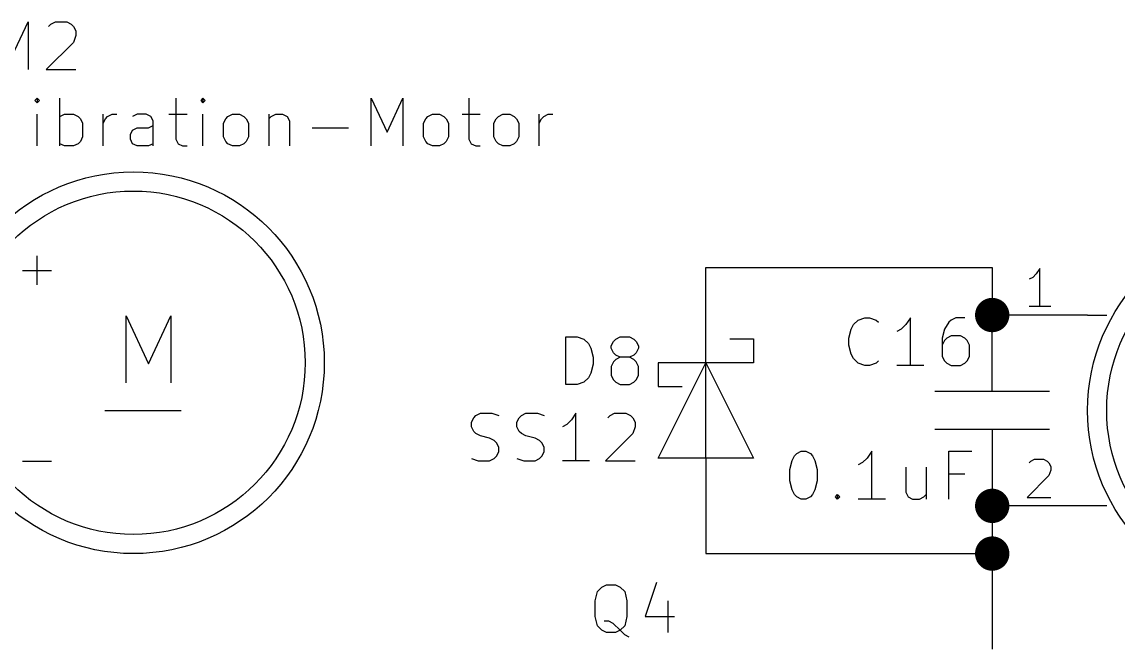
# Model space of a CAD drawing. Header units: inches. Extents: x 0.4 to 16.1, y -11.3 to -0.4.
# Drawn here: x 5.233 to 6.382, y -2.994 to -2.343 of the extents above; entities that cross this region are included whole.
import ezdxf

# ---------------------------------------------------------------- set-up
doc = ezdxf.new("R2010")
doc.units = ezdxf.units.IN
doc.header["$MEASUREMENT"] = 0
for name, color, linetype in [('GREENSIXTYFIVE', 129, 'CONTINUOUS'), ('LIGHTGREEN', 92, 'CONTINUOUS'), ('LIGHTRED', 12, 'CONTINUOUS'), ('RED', 14, 'CONTINUOUS')]:
    doc.layers.add(name, color=color, linetype=linetype)

msp = doc.modelspace()

# ---------------------------------------------------------------- linework, layer by layer
at = {"layer": 'GREENSIXTYFIVE', "linetype": 'CONTINUOUS'}
for p, q in [((5.2229, -2.3785), (5.2396, -2.3428)), ((5.2229, -2.3785), (5.2396, -2.3428)), ((5.2396, -2.3428), (5.2396, -2.3928)), ((5.2396, -2.3428), (5.2396, -2.3928)), ((5.2634, -2.3452), (5.2682, -2.3428)), ((5.2634, -2.3452), (5.2682, -2.3428)), ((5.2682, -2.3428), (5.2801, -2.3428)), ((5.2682, -2.3428), (5.2801, -2.3428)), ((5.2801, -2.3428), (5.2849, -2.3452)), ((5.2801, -2.3428), (5.2849, -2.3452)), ((5.261, -2.3476), (5.2634, -2.3452)), ((5.261, -2.3476), (5.2634, -2.3452)), ((5.2849, -2.3452), (5.2872, -2.3476)), ((5.2849, -2.3452), (5.2872, -2.3476)), ((5.2872, -2.3476), (5.2896, -2.3523)), ((5.2872, -2.3476), (5.2896, -2.3523)), ((5.2896, -2.3523), (5.2896, -2.3571)), ((5.2896, -2.3523), (5.2896, -2.3571)), ((5.2872, -2.3642), (5.2587, -2.3928)), ((5.2872, -2.3642), (5.2587, -2.3928)), ((5.2896, -2.3571), (5.2872, -2.3642)), ((5.2896, -2.3571), (5.2872, -2.3642)), ((5.2587, -2.3928), (5.2896, -2.3928)), ((5.2587, -2.3928), (5.2896, -2.3928)), ((5.2491, -2.4228), (5.2468, -2.4252)), ((5.2491, -2.4228), (5.2468, -2.4252)), ((5.2515, -2.4252), (5.2491, -2.4228)), ((5.2491, -2.4228), (5.2491, -2.4276)), ((5.2515, -2.4252), (5.2491, -2.4228)), ((5.2491, -2.4228), (5.2491, -2.4276)), ((5.2729, -2.4728), (5.2729, -2.4228)), ((5.2729, -2.4728), (5.2729, -2.4228)), ((5.3944, -2.4228), (5.3944, -2.4657)), ((5.3944, -2.4228), (5.3944, -2.4657)), ((5.4229, -2.4228), (5.4206, -2.4252)), ((5.4229, -2.4228), (5.4206, -2.4252)), ((5.4253, -2.4252), (5.4229, -2.4228)), ((5.4229, -2.4228), (5.4229, -2.4276)), ((5.4253, -2.4252), (5.4229, -2.4228)), ((5.4229, -2.4228), (5.4229, -2.4276)), ((5.5991, -2.4728), (5.5991, -2.4228)), ((5.5991, -2.4228), (5.6158, -2.4585)), ((5.5991, -2.4728), (5.5991, -2.4228)), ((5.5991, -2.4228), (5.6158, -2.4585)), ((5.6158, -2.4585), (5.6325, -2.4228)), ((5.6158, -2.4585), (5.6325, -2.4228)), ((5.6325, -2.4228), (5.6325, -2.4728)), ((5.6325, -2.4228), (5.6325, -2.4728)), ((5.7015, -2.4228), (5.7015, -2.4657)), ((5.7015, -2.4228), (5.7015, -2.4657)), ((5.2468, -2.4252), (5.2491, -2.4276)), ((5.2468, -2.4252), (5.2491, -2.4276)), ((5.2491, -2.4276), (5.2515, -2.4252)), ((5.2491, -2.4276), (5.2515, -2.4252)), ((5.4206, -2.4252), (5.4229, -2.4276)), ((5.4206, -2.4252), (5.4229, -2.4276)), ((5.4229, -2.4276), (5.4253, -2.4252)), ((5.4229, -2.4276), (5.4253, -2.4252)), ((5.2491, -2.4728), (5.2491, -2.4395)), ((5.2491, -2.4728), (5.2491, -2.4395)), ((5.2729, -2.4419), (5.2777, -2.4395)), ((5.2729, -2.4419), (5.2777, -2.4395)), ((5.2777, -2.4395), (5.2872, -2.4395)), ((5.2777, -2.4395), (5.2872, -2.4395)), ((5.2872, -2.4395), (5.292, -2.4419)), ((5.2872, -2.4395), (5.292, -2.4419)), ((5.292, -2.4419), (5.2944, -2.4442)), ((5.292, -2.4419), (5.2944, -2.4442)), ((5.2944, -2.4442), (5.2968, -2.449)), ((5.2944, -2.4442), (5.2968, -2.449)), ((5.3182, -2.4728), (5.3182, -2.4395)), ((5.3182, -2.4728), (5.3182, -2.4395)), ((5.3182, -2.449), (5.3206, -2.4442)), ((5.3182, -2.449), (5.3206, -2.4442)), ((5.3206, -2.4442), (5.3229, -2.4419)), ((5.3206, -2.4442), (5.3229, -2.4419)), ((5.3229, -2.4419), (5.3277, -2.4395)), ((5.3229, -2.4419), (5.3277, -2.4395)), ((5.3277, -2.4395), (5.3325, -2.4395)), ((5.3277, -2.4395), (5.3325, -2.4395)), ((5.3539, -2.4395), (5.3491, -2.4419)), ((5.3539, -2.4395), (5.3491, -2.4419)), ((5.3634, -2.4395), (5.3539, -2.4395)), ((5.3634, -2.4395), (5.3539, -2.4395)), ((5.3682, -2.4419), (5.3634, -2.4395)), ((5.3682, -2.4419), (5.3634, -2.4395)), ((5.3706, -2.4466), (5.3682, -2.4419)), ((5.3706, -2.4466), (5.3682, -2.4419)), ((5.3706, -2.4728), (5.3706, -2.4466)), ((5.3706, -2.4728), (5.3706, -2.4466)), ((5.3872, -2.4395), (5.4063, -2.4395)), ((5.3872, -2.4395), (5.4063, -2.4395)), ((5.4229, -2.4728), (5.4229, -2.4395)), ((5.4229, -2.4728), (5.4229, -2.4395)), ((5.4444, -2.449), (5.4468, -2.4442)), ((5.4444, -2.449), (5.4468, -2.4442)), ((5.4468, -2.4442), (5.4491, -2.4419)), ((5.4468, -2.4442), (5.4491, -2.4419)), ((5.4491, -2.4419), (5.4539, -2.4395)), ((5.4491, -2.4419), (5.4539, -2.4395)), ((5.4539, -2.4395), (5.461, -2.4395)), ((5.4539, -2.4395), (5.461, -2.4395)), ((5.461, -2.4395), (5.4658, -2.4419)), ((5.461, -2.4395), (5.4658, -2.4419)), ((5.4658, -2.4419), (5.4682, -2.4442)), ((5.4658, -2.4419), (5.4682, -2.4442)), ((5.4682, -2.4442), (5.4706, -2.449)), ((5.4682, -2.4442), (5.4706, -2.449)), ((5.492, -2.4395), (5.492, -2.4728)), ((5.492, -2.4395), (5.492, -2.4728)), ((5.492, -2.4442), (5.4944, -2.4419)), ((5.492, -2.4442), (5.4944, -2.4419)), ((5.4944, -2.4419), (5.4991, -2.4395)), ((5.4944, -2.4419), (5.4991, -2.4395)), ((5.4991, -2.4395), (5.5063, -2.4395)), ((5.4991, -2.4395), (5.5063, -2.4395)), ((5.5063, -2.4395), (5.511, -2.4419)), ((5.5063, -2.4395), (5.511, -2.4419)), ((5.511, -2.4419), (5.5134, -2.4466)), ((5.511, -2.4419), (5.5134, -2.4466)), ((5.5134, -2.4466), (5.5134, -2.4728)), ((5.5134, -2.4466), (5.5134, -2.4728)), ((5.6539, -2.449), (5.6563, -2.4442)), ((5.6539, -2.449), (5.6563, -2.4442)), ((5.6563, -2.4442), (5.6587, -2.4419)), ((5.6563, -2.4442), (5.6587, -2.4419)), ((5.6587, -2.4419), (5.6634, -2.4395)), ((5.6587, -2.4419), (5.6634, -2.4395)), ((5.6634, -2.4395), (5.6706, -2.4395)), ((5.6634, -2.4395), (5.6706, -2.4395)), ((5.6706, -2.4395), (5.6753, -2.4419)), ((5.6706, -2.4395), (5.6753, -2.4419)), ((5.6753, -2.4419), (5.6777, -2.4442)), ((5.6753, -2.4419), (5.6777, -2.4442)), ((5.6777, -2.4442), (5.6801, -2.449)), ((5.6777, -2.4442), (5.6801, -2.449)), ((5.6944, -2.4395), (5.7134, -2.4395)), ((5.6944, -2.4395), (5.7134, -2.4395)), ((5.7277, -2.449), (5.7301, -2.4442)), ((5.7277, -2.449), (5.7301, -2.4442)), ((5.7301, -2.4442), (5.7325, -2.4419)), ((5.7301, -2.4442), (5.7325, -2.4419)), ((5.7325, -2.4419), (5.7372, -2.4395)), ((5.7325, -2.4419), (5.7372, -2.4395)), ((5.7372, -2.4395), (5.7444, -2.4395)), ((5.7372, -2.4395), (5.7444, -2.4395)), ((5.7444, -2.4395), (5.7491, -2.4419)), ((5.7444, -2.4395), (5.7491, -2.4419)), ((5.7491, -2.4419), (5.7515, -2.4442)), ((5.7491, -2.4419), (5.7515, -2.4442)), ((5.7515, -2.4442), (5.7539, -2.449)), ((5.7515, -2.4442), (5.7539, -2.449)), ((5.7753, -2.4728), (5.7753, -2.4395)), ((5.7753, -2.4728), (5.7753, -2.4395)), ((5.7753, -2.449), (5.7777, -2.4442)), ((5.7753, -2.449), (5.7777, -2.4442)), ((5.7777, -2.4442), (5.7801, -2.4419)), ((5.7777, -2.4442), (5.7801, -2.4419)), ((5.7801, -2.4419), (5.7848, -2.4395)), ((5.7801, -2.4419), (5.7848, -2.4395)), ((5.7848, -2.4395), (5.7896, -2.4395)), ((5.7848, -2.4395), (5.7896, -2.4395)), ((5.2968, -2.449), (5.2968, -2.4633)), ((5.2968, -2.449), (5.2968, -2.4633)), ((5.3468, -2.4609), (5.3491, -2.4561)), ((5.3468, -2.4609), (5.3491, -2.4561)), ((5.3491, -2.4561), (5.3539, -2.4538)), ((5.3491, -2.4561), (5.3539, -2.4538)), ((5.3539, -2.4538), (5.3658, -2.4538)), ((5.3539, -2.4538), (5.3658, -2.4538)), ((5.3658, -2.4538), (5.3706, -2.4514)), ((5.3658, -2.4538), (5.3706, -2.4514)), ((5.4444, -2.4633), (5.4444, -2.449)), ((5.4444, -2.4633), (5.4444, -2.449)), ((5.4706, -2.449), (5.4706, -2.4633)), ((5.4706, -2.449), (5.4706, -2.4633)), ((5.5372, -2.4538), (5.5753, -2.4538)), ((5.5372, -2.4538), (5.5753, -2.4538)), ((5.6539, -2.4633), (5.6539, -2.449)), ((5.6539, -2.4633), (5.6539, -2.449)), ((5.6801, -2.449), (5.6801, -2.4633)), ((5.6801, -2.449), (5.6801, -2.4633)), ((5.7277, -2.4633), (5.7277, -2.449)), ((5.7277, -2.4633), (5.7277, -2.449)), ((5.7539, -2.449), (5.7539, -2.4633)), ((5.7539, -2.449), (5.7539, -2.4633)), ((5.2944, -2.468), (5.292, -2.4704)), ((5.2944, -2.468), (5.292, -2.4704)), ((5.2968, -2.4633), (5.2944, -2.468)), ((5.2968, -2.4633), (5.2944, -2.468)), ((5.3468, -2.4657), (5.3468, -2.4609)), ((5.3468, -2.4657), (5.3468, -2.4609)), ((5.3491, -2.4704), (5.3468, -2.4657)), ((5.3491, -2.4704), (5.3468, -2.4657)), ((5.3944, -2.4657), (5.3968, -2.4704)), ((5.3944, -2.4657), (5.3968, -2.4704)), ((5.4468, -2.468), (5.4444, -2.4633)), ((5.4468, -2.468), (5.4444, -2.4633)), ((5.4491, -2.4704), (5.4468, -2.468)), ((5.4491, -2.4704), (5.4468, -2.468)), ((5.4682, -2.468), (5.4658, -2.4704)), ((5.4682, -2.468), (5.4658, -2.4704)), ((5.4706, -2.4633), (5.4682, -2.468)), ((5.4706, -2.4633), (5.4682, -2.468)), ((5.6563, -2.468), (5.6539, -2.4633)), ((5.6563, -2.468), (5.6539, -2.4633)), ((5.6587, -2.4704), (5.6563, -2.468)), ((5.6587, -2.4704), (5.6563, -2.468)), ((5.6777, -2.468), (5.6753, -2.4704)), ((5.6777, -2.468), (5.6753, -2.4704)), ((5.6801, -2.4633), (5.6777, -2.468)), ((5.6801, -2.4633), (5.6777, -2.468)), ((5.7015, -2.4657), (5.7039, -2.4704)), ((5.7015, -2.4657), (5.7039, -2.4704)), ((5.7301, -2.468), (5.7277, -2.4633)), ((5.7301, -2.468), (5.7277, -2.4633)), ((5.7325, -2.4704), (5.7301, -2.468)), ((5.7325, -2.4704), (5.7301, -2.468)), ((5.7515, -2.468), (5.7491, -2.4704)), ((5.7515, -2.468), (5.7491, -2.4704)), ((5.7539, -2.4633), (5.7515, -2.468)), ((5.7539, -2.4633), (5.7515, -2.468)), ((5.2777, -2.4728), (5.2729, -2.4704)), ((5.2777, -2.4728), (5.2729, -2.4704)), ((5.2872, -2.4728), (5.2777, -2.4728)), ((5.2872, -2.4728), (5.2777, -2.4728)), ((5.292, -2.4704), (5.2872, -2.4728)), ((5.292, -2.4704), (5.2872, -2.4728)), ((5.3539, -2.4728), (5.3491, -2.4704)), ((5.3539, -2.4728), (5.3491, -2.4704)), ((5.3658, -2.4728), (5.3539, -2.4728)), ((5.3658, -2.4728), (5.3539, -2.4728)), ((5.3706, -2.4704), (5.3658, -2.4728)), ((5.3706, -2.4704), (5.3658, -2.4728)), ((5.3968, -2.4704), (5.4015, -2.4728)), ((5.3968, -2.4704), (5.4015, -2.4728)), ((5.4015, -2.4728), (5.4063, -2.4728)), ((5.4015, -2.4728), (5.4063, -2.4728)), ((5.4539, -2.4728), (5.4491, -2.4704)), ((5.4539, -2.4728), (5.4491, -2.4704)), ((5.461, -2.4728), (5.4539, -2.4728)), ((5.461, -2.4728), (5.4539, -2.4728)), ((5.4658, -2.4704), (5.461, -2.4728)), ((5.4658, -2.4704), (5.461, -2.4728)), ((5.6634, -2.4728), (5.6587, -2.4704)), ((5.6634, -2.4728), (5.6587, -2.4704)), ((5.6706, -2.4728), (5.6634, -2.4728)), ((5.6706, -2.4728), (5.6634, -2.4728)), ((5.6753, -2.4704), (5.6706, -2.4728)), ((5.6753, -2.4704), (5.6706, -2.4728)), ((5.7039, -2.4704), (5.7087, -2.4728)), ((5.7039, -2.4704), (5.7087, -2.4728)), ((5.7087, -2.4728), (5.7134, -2.4728)), ((5.7087, -2.4728), (5.7134, -2.4728)), ((5.7372, -2.4728), (5.7325, -2.4704)), ((5.7372, -2.4728), (5.7325, -2.4704)), ((5.7444, -2.4728), (5.7372, -2.4728)), ((5.7444, -2.4728), (5.7372, -2.4728)), ((5.7491, -2.4704), (5.7444, -2.4728)), ((5.7491, -2.4704), (5.7444, -2.4728)), ((5.249, -2.6185), (5.249, -2.588)), ((5.249, -2.6185), (5.249, -2.588)), ((5.2338, -2.6033), (5.2643, -2.6033)), ((5.2338, -2.6033), (5.2643, -2.6033)), ((6.1094, -2.6552), (6.1166, -2.6528)), ((6.1094, -2.6552), (6.1166, -2.6528)), ((6.1166, -2.6528), (6.1213, -2.6528)), ((6.1166, -2.6528), (6.1213, -2.6528)), ((6.1213, -2.6528), (6.1285, -2.6552)), ((6.1213, -2.6528), (6.1285, -2.6552)), ((6.1642, -2.6528), (6.1594, -2.6599)), ((6.1642, -2.6528), (6.1594, -2.6599)), ((6.1642, -2.7028), (6.1642, -2.6528)), ((6.1642, -2.7028), (6.1642, -2.6528)), ((6.2118, -2.6528), (6.2071, -2.6552)), ((6.2118, -2.6528), (6.2071, -2.6552)), ((6.2213, -2.6528), (6.2118, -2.6528)), ((6.2213, -2.6528), (6.2118, -2.6528)), ((6.0999, -2.6742), (6.1023, -2.6647)), ((6.0999, -2.6742), (6.1023, -2.6647)), ((6.1023, -2.6647), (6.1047, -2.6599)), ((6.1023, -2.6647), (6.1047, -2.6599)), ((6.1047, -2.6599), (6.1094, -2.6552)), ((6.1047, -2.6599), (6.1094, -2.6552)), ((6.1285, -2.6552), (6.1309, -2.6576)), ((6.1285, -2.6552), (6.1309, -2.6576)), ((6.1547, -2.6647), (6.1499, -2.6671)), ((6.1547, -2.6647), (6.1499, -2.6671)), ((6.1594, -2.6599), (6.1547, -2.6647)), ((6.1594, -2.6599), (6.1547, -2.6647)), ((6.1999, -2.6647), (6.1975, -2.6742)), ((6.1999, -2.6647), (6.1975, -2.6742)), ((6.2047, -2.6576), (6.1999, -2.6647)), ((6.2047, -2.6576), (6.1999, -2.6647)), ((6.2071, -2.6552), (6.2047, -2.6576)), ((6.2071, -2.6552), (6.2047, -2.6576)), ((5.8031, -2.7228), (5.8031, -2.6728)), ((5.8031, -2.6728), (5.815, -2.6728)), ((5.8031, -2.7228), (5.8031, -2.6728)), ((5.8031, -2.6728), (5.815, -2.6728)), ((5.815, -2.6728), (5.8221, -2.6752)), ((5.815, -2.6728), (5.8221, -2.6752)), ((5.8221, -2.6752), (5.8269, -2.6799)), ((5.8221, -2.6752), (5.8269, -2.6799)), ((5.8531, -2.6776), (5.8555, -2.6752)), ((5.8531, -2.6776), (5.8555, -2.6752)), ((5.8555, -2.6752), (5.8602, -2.6728)), ((5.8555, -2.6752), (5.8602, -2.6728)), ((5.8602, -2.6728), (5.8698, -2.6728)), ((5.8602, -2.6728), (5.8698, -2.6728)), ((5.8698, -2.6728), (5.8745, -2.6752)), ((5.8698, -2.6728), (5.8745, -2.6752)), ((5.8745, -2.6752), (5.8769, -2.6776)), ((5.8745, -2.6752), (5.8769, -2.6776)), ((6.0999, -2.6814), (6.0999, -2.6742)), ((6.0999, -2.6814), (6.0999, -2.6742)), ((6.1975, -2.6742), (6.1975, -2.6933)), ((6.1975, -2.6742), (6.1975, -2.6933)), ((6.1999, -2.6766), (6.1975, -2.6814)), ((6.1999, -2.6766), (6.1975, -2.6814)), ((6.2023, -2.6742), (6.1999, -2.6766)), ((6.2023, -2.6742), (6.1999, -2.6766)), ((6.2071, -2.6719), (6.2023, -2.6742)), ((6.2071, -2.6719), (6.2023, -2.6742)), ((6.2166, -2.6719), (6.2071, -2.6719)), ((6.2166, -2.6719), (6.2071, -2.6719)), ((6.2213, -2.6742), (6.2166, -2.6719)), ((6.2213, -2.6742), (6.2166, -2.6719)), ((6.2237, -2.6766), (6.2213, -2.6742)), ((6.2237, -2.6766), (6.2213, -2.6742)), ((6.2261, -2.6814), (6.2237, -2.6766)), ((6.2261, -2.6814), (6.2237, -2.6766)), ((5.8269, -2.6799), (5.8293, -2.6847)), ((5.8269, -2.6799), (5.8293, -2.6847)), ((5.8293, -2.6847), (5.8317, -2.6942)), ((5.8293, -2.6847), (5.8317, -2.6942)), ((5.8507, -2.6823), (5.8531, -2.6776)), ((5.8507, -2.6823), (5.8531, -2.6776)), ((5.8507, -2.6847), (5.8507, -2.6823)), ((5.8507, -2.6847), (5.8507, -2.6823)), ((5.8531, -2.6895), (5.8507, -2.6847)), ((5.8531, -2.6895), (5.8507, -2.6847)), ((5.8769, -2.6776), (5.8793, -2.6823)), ((5.8769, -2.6776), (5.8793, -2.6823)), ((5.8793, -2.6847), (5.8769, -2.6895)), ((5.8793, -2.6847), (5.8769, -2.6895)), ((5.8793, -2.6823), (5.8793, -2.6847)), ((5.8793, -2.6823), (5.8793, -2.6847)), ((6.1023, -2.6909), (6.0999, -2.6814)), ((6.1023, -2.6909), (6.0999, -2.6814)), ((6.2261, -2.6933), (6.2261, -2.6814)), ((6.2261, -2.6933), (6.2261, -2.6814)), ((5.8317, -2.6942), (5.8317, -2.7014)), ((5.8317, -2.6942), (5.8317, -2.7014)), ((5.8531, -2.699), (5.8507, -2.7038)), ((5.8531, -2.699), (5.8507, -2.7038)), ((5.8555, -2.6919), (5.8531, -2.6895)), ((5.8555, -2.6919), (5.8531, -2.6895)), ((5.8555, -2.6966), (5.8531, -2.699)), ((5.8555, -2.6966), (5.8531, -2.699)), ((5.8602, -2.6942), (5.8555, -2.6919)), ((5.8602, -2.6942), (5.8555, -2.6919)), ((5.8602, -2.6942), (5.8555, -2.6966)), ((5.8602, -2.6942), (5.8555, -2.6966)), ((5.8698, -2.6942), (5.8602, -2.6942)), ((5.8698, -2.6942), (5.8602, -2.6942)), ((5.8745, -2.6919), (5.8698, -2.6942)), ((5.8745, -2.6919), (5.8698, -2.6942)), ((5.8745, -2.6966), (5.8698, -2.6942)), ((5.8745, -2.6966), (5.8698, -2.6942)), ((5.8769, -2.6895), (5.8745, -2.6919)), ((5.8769, -2.6895), (5.8745, -2.6919)), ((5.8769, -2.699), (5.8745, -2.6966)), ((5.8769, -2.699), (5.8745, -2.6966)), ((5.8793, -2.7038), (5.8769, -2.699)), ((5.8793, -2.7038), (5.8769, -2.699)), ((6.1047, -2.6957), (6.1023, -2.6909)), ((6.1047, -2.6957), (6.1023, -2.6909)), ((6.1094, -2.7004), (6.1047, -2.6957)), ((6.1094, -2.7004), (6.1047, -2.6957)), ((6.1309, -2.698), (6.1285, -2.7004)), ((6.1309, -2.698), (6.1285, -2.7004)), ((6.1975, -2.6933), (6.1999, -2.698)), ((6.1975, -2.6933), (6.1999, -2.698)), ((6.1999, -2.698), (6.2023, -2.7004)), ((6.1999, -2.698), (6.2023, -2.7004)), ((6.2213, -2.7004), (6.2237, -2.698)), ((6.2213, -2.7004), (6.2237, -2.698)), ((6.2237, -2.698), (6.2261, -2.6933)), ((6.2237, -2.698), (6.2261, -2.6933)), ((5.8293, -2.7109), (5.8269, -2.7157)), ((5.8293, -2.7109), (5.8269, -2.7157)), ((5.8317, -2.7014), (5.8293, -2.7109)), ((5.8317, -2.7014), (5.8293, -2.7109)), ((5.8507, -2.7038), (5.8507, -2.7133)), ((5.8507, -2.7038), (5.8507, -2.7133)), ((5.8793, -2.7133), (5.8793, -2.7038)), ((5.8793, -2.7133), (5.8793, -2.7038)), ((6.1166, -2.7028), (6.1094, -2.7004)), ((6.1166, -2.7028), (6.1094, -2.7004)), ((6.1213, -2.7028), (6.1166, -2.7028)), ((6.1213, -2.7028), (6.1166, -2.7028)), ((6.1285, -2.7004), (6.1213, -2.7028)), ((6.1285, -2.7004), (6.1213, -2.7028)), ((6.1785, -2.7028), (6.1499, -2.7028)), ((6.1785, -2.7028), (6.1499, -2.7028)), ((6.2023, -2.7004), (6.2071, -2.7028)), ((6.2023, -2.7004), (6.2071, -2.7028)), ((6.2071, -2.7028), (6.2166, -2.7028)), ((6.2071, -2.7028), (6.2166, -2.7028)), ((6.2166, -2.7028), (6.2213, -2.7004)), ((6.2166, -2.7028), (6.2213, -2.7004)), ((5.8221, -2.7204), (5.815, -2.7228)), ((5.8221, -2.7204), (5.815, -2.7228)), ((5.8269, -2.7157), (5.8221, -2.7204)), ((5.8269, -2.7157), (5.8221, -2.7204)), ((5.8507, -2.7133), (5.8531, -2.718)), ((5.8507, -2.7133), (5.8531, -2.718)), ((5.8531, -2.718), (5.8555, -2.7204)), ((5.8531, -2.718), (5.8555, -2.7204)), ((5.8555, -2.7204), (5.8602, -2.7228)), ((5.8555, -2.7204), (5.8602, -2.7228)), ((5.8698, -2.7228), (5.8745, -2.7204)), ((5.8698, -2.7228), (5.8745, -2.7204)), ((5.8745, -2.7204), (5.8769, -2.718)), ((5.8745, -2.7204), (5.8769, -2.718)), ((5.8769, -2.718), (5.8793, -2.7133)), ((5.8769, -2.718), (5.8793, -2.7133)), ((5.815, -2.7228), (5.8031, -2.7228)), ((5.815, -2.7228), (5.8031, -2.7228)), ((5.8602, -2.7228), (5.8698, -2.7228)), ((5.8602, -2.7228), (5.8698, -2.7228)), ((5.7067, -2.7576), (5.709, -2.7552)), ((5.7067, -2.7576), (5.709, -2.7552)), ((5.709, -2.7552), (5.7138, -2.7528)), ((5.709, -2.7552), (5.7138, -2.7528)), ((5.7138, -2.7528), (5.7257, -2.7528)), ((5.7138, -2.7528), (5.7257, -2.7528)), ((5.7257, -2.7528), (5.7329, -2.7552)), ((5.7257, -2.7528), (5.7329, -2.7552)), ((5.7543, -2.7576), (5.7567, -2.7552)), ((5.7543, -2.7576), (5.7567, -2.7552)), ((5.7567, -2.7552), (5.7614, -2.7528)), ((5.7567, -2.7552), (5.7614, -2.7528)), ((5.7614, -2.7528), (5.7733, -2.7528)), ((5.7614, -2.7528), (5.7733, -2.7528)), ((5.7733, -2.7528), (5.7805, -2.7552)), ((5.7733, -2.7528), (5.7805, -2.7552)), ((5.8138, -2.7528), (5.809, -2.7599)), ((5.8138, -2.7528), (5.809, -2.7599)), ((5.8138, -2.8028), (5.8138, -2.7528)), ((5.8138, -2.8028), (5.8138, -2.7528)), ((5.8471, -2.7576), (5.8495, -2.7552)), ((5.8471, -2.7576), (5.8495, -2.7552)), ((5.8495, -2.7552), (5.8543, -2.7528)), ((5.8495, -2.7552), (5.8543, -2.7528)), ((5.8543, -2.7528), (5.8662, -2.7528)), ((5.8543, -2.7528), (5.8662, -2.7528)), ((5.8662, -2.7528), (5.8709, -2.7552)), ((5.8662, -2.7528), (5.8709, -2.7552)), ((5.8709, -2.7552), (5.8733, -2.7576)), ((5.8709, -2.7552), (5.8733, -2.7576)), ((5.7043, -2.7623), (5.7067, -2.7576)), ((5.7043, -2.7623), (5.7067, -2.7576)), ((5.7043, -2.7671), (5.7043, -2.7623)), ((5.7043, -2.7671), (5.7043, -2.7623)), ((5.7067, -2.7719), (5.7043, -2.7671)), ((5.7067, -2.7719), (5.7043, -2.7671)), ((5.7519, -2.7623), (5.7543, -2.7576)), ((5.7519, -2.7623), (5.7543, -2.7576)), ((5.7519, -2.7671), (5.7519, -2.7623)), ((5.7519, -2.7671), (5.7519, -2.7623)), ((5.7543, -2.7719), (5.7519, -2.7671)), ((5.7543, -2.7719), (5.7519, -2.7671)), ((5.8043, -2.7647), (5.7995, -2.7671)), ((5.8043, -2.7647), (5.7995, -2.7671)), ((5.809, -2.7599), (5.8043, -2.7647)), ((5.809, -2.7599), (5.8043, -2.7647)), ((5.8733, -2.7576), (5.8757, -2.7623)), ((5.8733, -2.7576), (5.8757, -2.7623)), ((5.8757, -2.7671), (5.8733, -2.7742)), ((5.8757, -2.7671), (5.8733, -2.7742)), ((5.8757, -2.7623), (5.8757, -2.7671)), ((5.8757, -2.7623), (5.8757, -2.7671)), ((5.709, -2.7742), (5.7067, -2.7719)), ((5.709, -2.7742), (5.7067, -2.7719)), ((5.7138, -2.7766), (5.709, -2.7742)), ((5.7138, -2.7766), (5.709, -2.7742)), ((5.7233, -2.779), (5.7138, -2.7766)), ((5.7233, -2.779), (5.7138, -2.7766)), ((5.7281, -2.7814), (5.7233, -2.779)), ((5.7281, -2.7814), (5.7233, -2.779)), ((5.7567, -2.7742), (5.7543, -2.7719)), ((5.7567, -2.7742), (5.7543, -2.7719)), ((5.7614, -2.7766), (5.7567, -2.7742)), ((5.7614, -2.7766), (5.7567, -2.7742)), ((5.771, -2.779), (5.7614, -2.7766)), ((5.771, -2.779), (5.7614, -2.7766)), ((5.7757, -2.7814), (5.771, -2.779)), ((5.7757, -2.7814), (5.771, -2.779)), ((5.8733, -2.7742), (5.8448, -2.8028)), ((5.8733, -2.7742), (5.8448, -2.8028)), ((5.7305, -2.7838), (5.7281, -2.7814)), ((5.7305, -2.7838), (5.7281, -2.7814)), ((5.7329, -2.7885), (5.7305, -2.7838)), ((5.7329, -2.7885), (5.7305, -2.7838)), ((5.7329, -2.7933), (5.7329, -2.7885)), ((5.7329, -2.7933), (5.7329, -2.7885)), ((5.7781, -2.7838), (5.7757, -2.7814)), ((5.7781, -2.7838), (5.7757, -2.7814)), ((5.7805, -2.7885), (5.7781, -2.7838)), ((5.7805, -2.7885), (5.7781, -2.7838)), ((5.7805, -2.7933), (5.7805, -2.7885)), ((5.7805, -2.7933), (5.7805, -2.7885)), ((5.7043, -2.8004), (5.7114, -2.8028)), ((5.7043, -2.8004), (5.7114, -2.8028)), ((5.7114, -2.8028), (5.7233, -2.8028)), ((5.7114, -2.8028), (5.7233, -2.8028)), ((5.7233, -2.8028), (5.7281, -2.8004)), ((5.7233, -2.8028), (5.7281, -2.8004)), ((5.7281, -2.8004), (5.7305, -2.798)), ((5.7281, -2.8004), (5.7305, -2.798)), ((5.7305, -2.798), (5.7329, -2.7933)), ((5.7305, -2.798), (5.7329, -2.7933)), ((5.7519, -2.8004), (5.759, -2.8028)), ((5.7519, -2.8004), (5.759, -2.8028)), ((5.759, -2.8028), (5.771, -2.8028)), ((5.759, -2.8028), (5.771, -2.8028)), ((5.771, -2.8028), (5.7757, -2.8004)), ((5.771, -2.8028), (5.7757, -2.8004)), ((5.7757, -2.8004), (5.7781, -2.798)), ((5.7757, -2.8004), (5.7781, -2.798)), ((5.7781, -2.798), (5.7805, -2.7933)), ((5.7781, -2.798), (5.7805, -2.7933)), ((5.8281, -2.8028), (5.7995, -2.8028)), ((5.8281, -2.8028), (5.7995, -2.8028)), ((5.8448, -2.8028), (5.8757, -2.8028)), ((5.8448, -2.8028), (5.8757, -2.8028)), ((6.038, -2.8119), (6.0404, -2.8023)), ((6.038, -2.8119), (6.0404, -2.8023)), ((6.0404, -2.8023), (6.0428, -2.7976)), ((6.0404, -2.8023), (6.0428, -2.7976)), ((6.0428, -2.7976), (6.0451, -2.7952)), ((6.0428, -2.7976), (6.0451, -2.7952)), ((6.0451, -2.7952), (6.0499, -2.7928)), ((6.0451, -2.7952), (6.0499, -2.7928)), ((6.0499, -2.7928), (6.0547, -2.7928)), ((6.0499, -2.7928), (6.0547, -2.7928)), ((6.0547, -2.7928), (6.0594, -2.7952)), ((6.0547, -2.7928), (6.0594, -2.7952)), ((6.0594, -2.7952), (6.0618, -2.7976)), ((6.0594, -2.7952), (6.0618, -2.7976)), ((6.0618, -2.7976), (6.0642, -2.8023)), ((6.0618, -2.7976), (6.0642, -2.8023)), ((6.0642, -2.8023), (6.0666, -2.8119)), ((6.0642, -2.8023), (6.0666, -2.8119)), ((6.119, -2.7999), (6.1142, -2.8047)), ((6.119, -2.7999), (6.1142, -2.8047)), ((6.1237, -2.7928), (6.119, -2.7999)), ((6.1237, -2.7928), (6.119, -2.7999)), ((6.1237, -2.8428), (6.1237, -2.7928)), ((6.1237, -2.8428), (6.1237, -2.7928)), ((6.2047, -2.8428), (6.2047, -2.7928)), ((6.2047, -2.7928), (6.2285, -2.7928)), ((6.2047, -2.8428), (6.2047, -2.7928)), ((6.2047, -2.7928), (6.2285, -2.7928)), ((5.2338, -2.8033), (5.2643, -2.8033)), ((5.2338, -2.8033), (5.2643, -2.8033)), ((6.038, -2.8238), (6.038, -2.8119)), ((6.038, -2.8238), (6.038, -2.8119)), ((6.0666, -2.8119), (6.0666, -2.8238)), ((6.0666, -2.8119), (6.0666, -2.8238)), ((6.1142, -2.8047), (6.1094, -2.8071)), ((6.1142, -2.8047), (6.1094, -2.8071)), ((6.1594, -2.8095), (6.1594, -2.8357)), ((6.1594, -2.8095), (6.1594, -2.8357)), ((6.1809, -2.8095), (6.1809, -2.8428)), ((6.1809, -2.8095), (6.1809, -2.8428)), ((6.0404, -2.8333), (6.038, -2.8238)), ((6.0404, -2.8333), (6.038, -2.8238)), ((6.0666, -2.8238), (6.0642, -2.8333)), ((6.0666, -2.8238), (6.0642, -2.8333)), ((6.2213, -2.8166), (6.2047, -2.8166)), ((6.2213, -2.8166), (6.2047, -2.8166)), ((6.0428, -2.838), (6.0404, -2.8333)), ((6.0428, -2.838), (6.0404, -2.8333)), ((6.0642, -2.8333), (6.0618, -2.838)), ((6.0642, -2.8333), (6.0618, -2.838)), ((6.1594, -2.8357), (6.1618, -2.8404)), ((6.1594, -2.8357), (6.1618, -2.8404)), ((6.0451, -2.8404), (6.0428, -2.838)), ((6.0451, -2.8404), (6.0428, -2.838)), ((6.0499, -2.8428), (6.0451, -2.8404)), ((6.0499, -2.8428), (6.0451, -2.8404)), ((6.0547, -2.8428), (6.0499, -2.8428)), ((6.0547, -2.8428), (6.0499, -2.8428)), ((6.0594, -2.8404), (6.0547, -2.8428)), ((6.0594, -2.8404), (6.0547, -2.8428)), ((6.0618, -2.838), (6.0594, -2.8404)), ((6.0618, -2.838), (6.0594, -2.8404)), ((6.0856, -2.8404), (6.088, -2.838)), ((6.0856, -2.8404), (6.088, -2.838)), ((6.088, -2.8428), (6.0856, -2.8404)), ((6.088, -2.8428), (6.0856, -2.8404)), ((6.088, -2.838), (6.0904, -2.8404)), ((6.088, -2.838), (6.088, -2.8428)), ((6.088, -2.838), (6.0904, -2.8404)), ((6.088, -2.838), (6.088, -2.8428)), ((6.0904, -2.8404), (6.088, -2.8428)), ((6.0904, -2.8404), (6.088, -2.8428)), ((6.138, -2.8428), (6.1094, -2.8428)), ((6.138, -2.8428), (6.1094, -2.8428)), ((6.1618, -2.8404), (6.1666, -2.8428)), ((6.1618, -2.8404), (6.1666, -2.8428)), ((6.1666, -2.8428), (6.1737, -2.8428)), ((6.1666, -2.8428), (6.1737, -2.8428)), ((6.1737, -2.8428), (6.1785, -2.8404)), ((6.1737, -2.8428), (6.1785, -2.8404)), ((6.1785, -2.8404), (6.1809, -2.838)), ((6.1785, -2.8404), (6.1809, -2.838)), ((5.8339, -2.9495), (5.8363, -2.9399)), ((5.8339, -2.9495), (5.8363, -2.9399)), ((5.8363, -2.9399), (5.841, -2.9352)), ((5.8363, -2.9399), (5.841, -2.9352)), ((5.841, -2.9352), (5.8458, -2.9328)), ((5.841, -2.9352), (5.8458, -2.9328)), ((5.8458, -2.9328), (5.8553, -2.9328)), ((5.8458, -2.9328), (5.8553, -2.9328)), ((5.8553, -2.9328), (5.8601, -2.9352)), ((5.8553, -2.9328), (5.8601, -2.9352)), ((5.8601, -2.9352), (5.8649, -2.9399)), ((5.8601, -2.9352), (5.8649, -2.9399)), ((5.8649, -2.9399), (5.8672, -2.9495)), ((5.8649, -2.9399), (5.8672, -2.9495)), ((5.8982, -2.9304), (5.8863, -2.9661)), ((5.8982, -2.9304), (5.8863, -2.9661)), ((5.8339, -2.9661), (5.8339, -2.9495)), ((5.8339, -2.9661), (5.8339, -2.9495)), ((5.8672, -2.9495), (5.8672, -2.9661)), ((5.8672, -2.9495), (5.8672, -2.9661)), ((5.9101, -2.9495), (5.9101, -2.9828)), ((5.9101, -2.9495), (5.9101, -2.9828)), ((5.8363, -2.9757), (5.8339, -2.9661)), ((5.8363, -2.9757), (5.8339, -2.9661)), ((5.8482, -2.9709), (5.8434, -2.9709)), ((5.8482, -2.9709), (5.8434, -2.9709)), ((5.8529, -2.9733), (5.8482, -2.9709)), ((5.8529, -2.9733), (5.8482, -2.9709)), ((5.8601, -2.9804), (5.8529, -2.9733)), ((5.8601, -2.9804), (5.8529, -2.9733)), ((5.8672, -2.9661), (5.8649, -2.9757)), ((5.8672, -2.9661), (5.8649, -2.9757)), ((5.8863, -2.9661), (5.9172, -2.9661)), ((5.8863, -2.9661), (5.9172, -2.9661)), ((5.841, -2.9804), (5.8363, -2.9757)), ((5.841, -2.9804), (5.8363, -2.9757)), ((5.8458, -2.9828), (5.841, -2.9804)), ((5.8458, -2.9828), (5.841, -2.9804)), ((5.8553, -2.9828), (5.8458, -2.9828)), ((5.8553, -2.9828), (5.8458, -2.9828)), ((5.8601, -2.9804), (5.8553, -2.9828)), ((5.8601, -2.9804), (5.8553, -2.9828)), ((5.8649, -2.9757), (5.8601, -2.9804)), ((5.8649, -2.9757), (5.8601, -2.9804)), ((5.8649, -2.9852), (5.8601, -2.9804)), ((5.8649, -2.9852), (5.8601, -2.9804)), ((5.8696, -2.9876), (5.8649, -2.9852)), ((5.8696, -2.9876), (5.8649, -2.9852))]:
    msp.add_line(p, q, dxfattribs=at)
at = {"layer": 'LIGHTGREEN', "linetype": 'CONTINUOUS'}
for p, q in [((5.95, -2.6), (6.25, -2.6)), ((6.25, -2.6), (6.25, -2.65)), ((6.25, -2.85), (6.25, -2.9)), ((5.95, -2.9), (6.25, -2.9)), ((6.25, -2.9), (6.25, -3))]:
    msp.add_line(p, q, dxfattribs=at)
at = {"layer": 'LIGHTGREEN', "const_width": 0.018}
for points in [[(6.241, -2.65, 1), (6.259, -2.65, 1)], [(6.241, -2.85, 1), (6.259, -2.85, 1)], [(6.241, -2.9, 1), (6.259, -2.9, 1)]]:
    msp.add_lwpolyline(points, format="xyb", close=True, dxfattribs=at)
at = {"layer": 'LIGHTRED', "linetype": 'CONTINUOUS'}
for p, q in [((6.2962, -2.6068), (6.2924, -2.6106)), ((6.2962, -2.6068), (6.2924, -2.6106)), ((6.3, -2.6011), (6.2962, -2.6068)), ((6.3, -2.6011), (6.2962, -2.6068)), ((6.3, -2.6411), (6.3, -2.6011)), ((6.3, -2.6411), (6.3, -2.6011)), ((6.2924, -2.6106), (6.2886, -2.6125)), ((6.2924, -2.6106), (6.2886, -2.6125)), ((6.3114, -2.6411), (6.2886, -2.6411)), ((6.3114, -2.6411), (6.2886, -2.6411)), ((6.2905, -2.803), (6.2943, -2.8011)), ((6.2905, -2.803), (6.2943, -2.8011)), ((6.2943, -2.8011), (6.3038, -2.8011)), ((6.2943, -2.8011), (6.3038, -2.8011)), ((6.3038, -2.8011), (6.3076, -2.803)), ((6.3038, -2.8011), (6.3076, -2.803)), ((6.2886, -2.8049), (6.2905, -2.803)), ((6.2886, -2.8049), (6.2905, -2.803)), ((6.3076, -2.803), (6.3095, -2.8049)), ((6.3076, -2.803), (6.3095, -2.8049)), ((6.3095, -2.8049), (6.3114, -2.8087)), ((6.3095, -2.8049), (6.3114, -2.8087)), ((6.3114, -2.8125), (6.3095, -2.8182)), ((6.3114, -2.8125), (6.3095, -2.8182)), ((6.3114, -2.8087), (6.3114, -2.8125)), ((6.3114, -2.8087), (6.3114, -2.8125)), ((6.3095, -2.8182), (6.2867, -2.8411)), ((6.3095, -2.8182), (6.2867, -2.8411)), ((6.2867, -2.8411), (6.3114, -2.8411)), ((6.2867, -2.8411), (6.3114, -2.8411))]:
    msp.add_line(p, q, dxfattribs=at)
at = {"layer": 'RED', "linetype": 'CONTINUOUS'}
for p, q in [((5.95, -2.7), (5.95, -2.6)), ((5.95, -2.7), (5.95, -2.6)), ((5.3424, -2.721), (5.3424, -2.6509)), ((5.3424, -2.6509), (5.3658, -2.701)), ((5.3658, -2.701), (5.3892, -2.6509)), ((5.3892, -2.6509), (5.3892, -2.721)), ((6.25, -2.73), (6.25, -2.65)), ((6.35, -2.65), (6.25, -2.65)), ((6.25, -2.73), (6.25, -2.65)), ((6.35, -2.65), (6.25, -2.65)), ((6.35, -2.65), (6.37, -2.65)), ((5.975, -2.675), (6, -2.675)), ((6, -2.675), (6, -2.7)), ((6, -2.7), (5.9, -2.7)), ((5.9, -2.7), (5.9, -2.725)), ((5.9, -2.8), (5.95, -2.7)), ((5.95, -2.7), (6, -2.8)), ((5.95, -2.8), (5.95, -2.7)), ((5.9, -2.725), (5.925, -2.725)), ((6.31, -2.73), (6.19, -2.73)), ((5.32, -2.75), (5.4, -2.75)), ((6.31, -2.77), (6.19, -2.77)), ((6.25, -2.77), (6.25, -2.85)), ((6.25, -2.77), (6.25, -2.85)), ((6, -2.8), (5.9, -2.8)), ((5.95, -2.8), (5.95, -2.9)), ((5.95, -2.8), (5.95, -2.9)), ((6.35, -2.85), (6.25, -2.85)), ((6.35, -2.85), (6.25, -2.85)), ((6.37, -2.85), (6.35, -2.85))]:
    msp.add_line(p, q, dxfattribs=at)
at = {"layer": 'RED'}
for centre, radius in [((5.35, -2.7), 0.2), ((5.35, -2.7), 0.18), ((6.55, -2.75), 0.2), ((6.55, -2.75), 0.18)]:
    msp.add_circle(centre, radius, dxfattribs=at)

doc.saveas('drawing.dxf')
